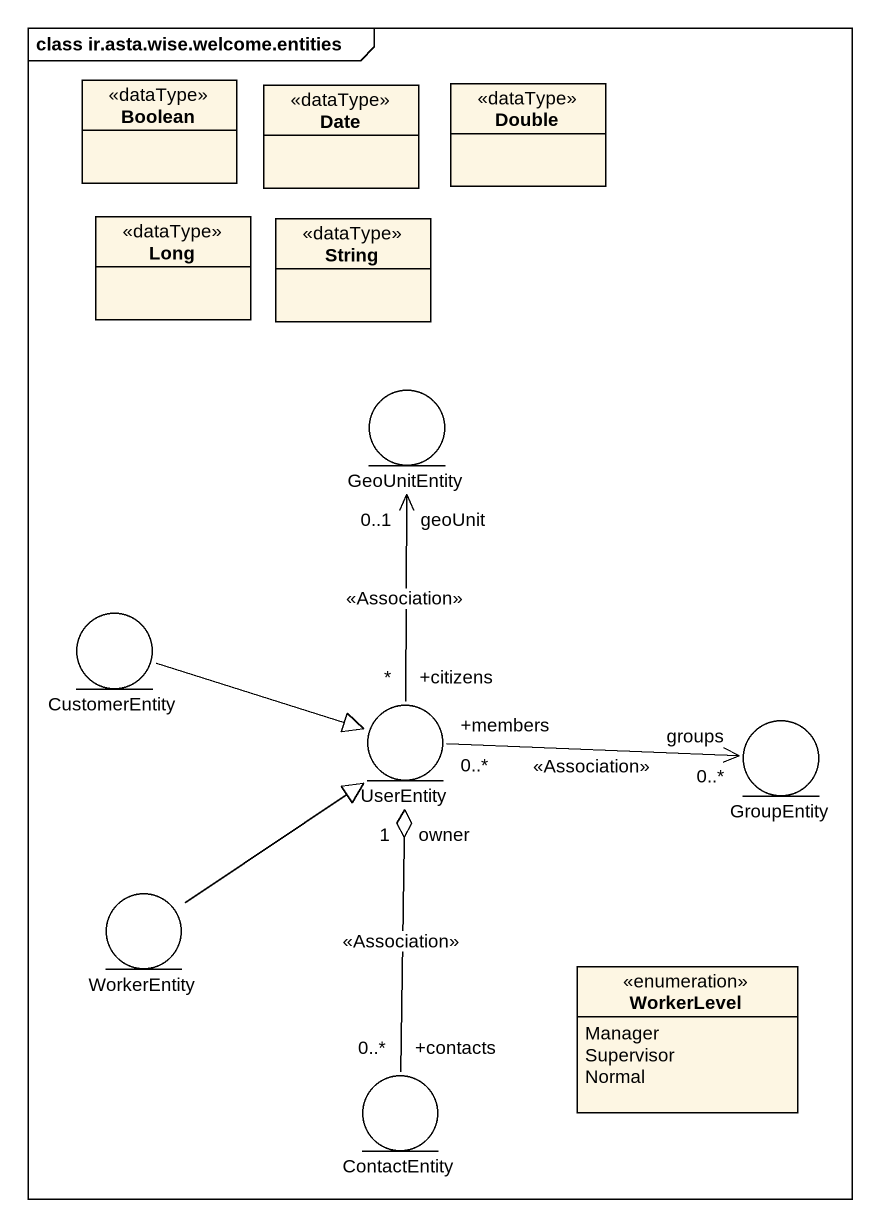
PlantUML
@startuml
mainframe class ir.asta.wise.welcome.entities
allowmixing
hide circle
hide empty members
class Boolean <<dataType>>
class Date <<dataType>>
class Double <<dataType>>
class Long <<dataType>>
class String <<dataType>>
entity GeoUnitEntity
entity CustomerEntity
entity UserEntity
entity GroupEntity
entity WorkerEntity
enum WorkerLevel {
  Manager
  Supervisor
  Normal
}
entity ContactEntity
CustomerEntity -right-|> UserEntity
UserEntity "+citizens\n*" -up-> "geoUnit\n0..1" GeoUnitEntity : <<Association>>
UserEntity "+members\n0..*" -right-> "groups\n0..*" GroupEntity : <<Association>>
WorkerEntity -up-|> UserEntity
ContactEntity "+contacts\n0..*" -up-o "owner\n1" UserEntity : <<Association>>
@enduml
